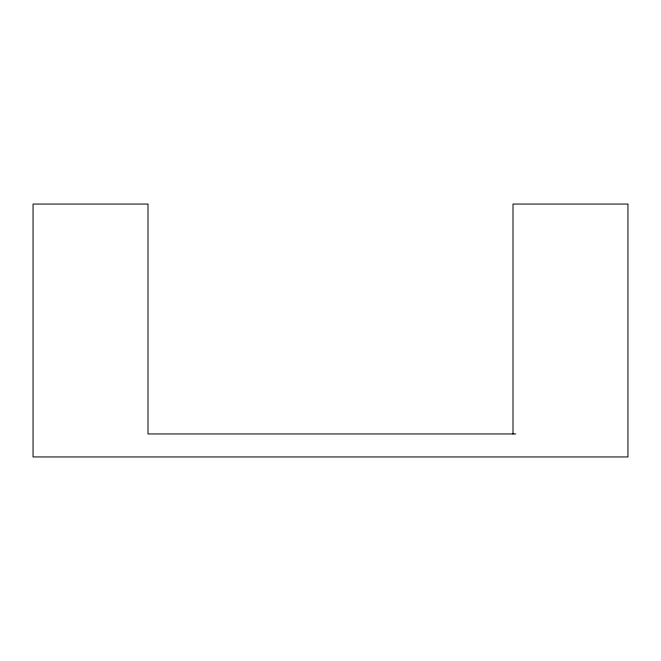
<?xml version="1.0" encoding="UTF-8"?>
<svg xmlns="http://www.w3.org/2000/svg" width="661" height="661" viewBox="0 0 661 661"><rect width="100%" height="100%" fill="white"/><g stroke="black" fill="none" stroke-linecap="round" stroke-linejoin="round"><path stroke-width="0.99" d="M515.82 433.947L147.998 433.947L147.998 204.059L33.05 204.059L33.05 456.941L627.95 456.941L627.95 204.059L513.002 204.059L513.002 433.947"/></g></svg>
